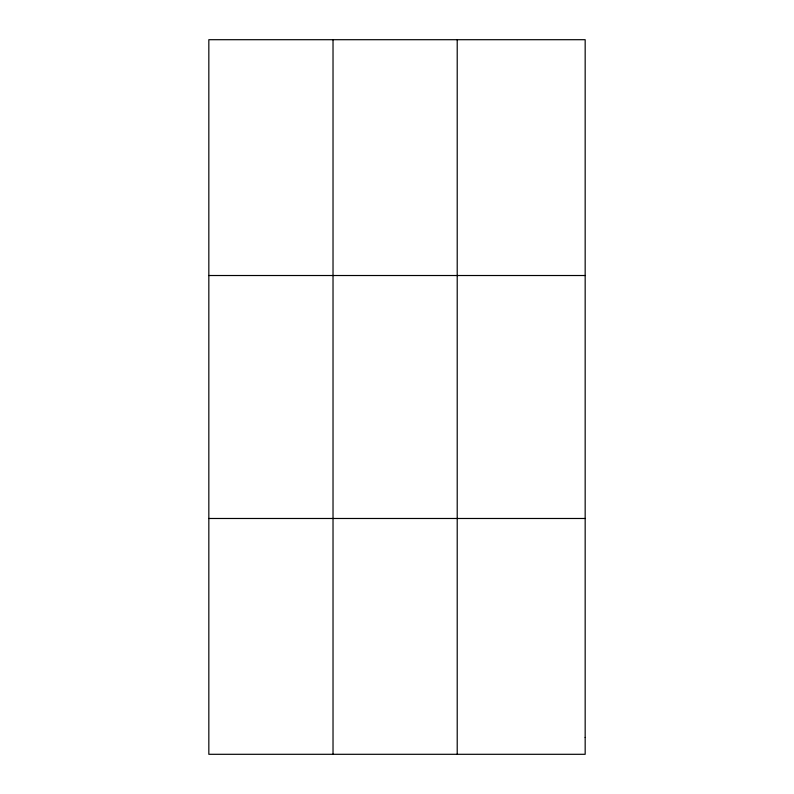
<?xml version="1.0" encoding="UTF-8"?>
<svg xmlns="http://www.w3.org/2000/svg" width="794" height="794" viewBox="0 0 794 794"><rect width="100%" height="100%" fill="white"/><g stroke="black" fill="none" stroke-linecap="round" stroke-linejoin="round"><path stroke-width="1.19" d="M333.023 754.3L333.023 39.7M457.215 754.3L457.215 39.7M208.832 275.518L585.168 275.518M208.832 518.482L585.168 518.482M585.168 737.457L585.168 754.3L208.832 754.3L208.832 39.7L585.168 39.7L585.168 737.457"/></g></svg>
